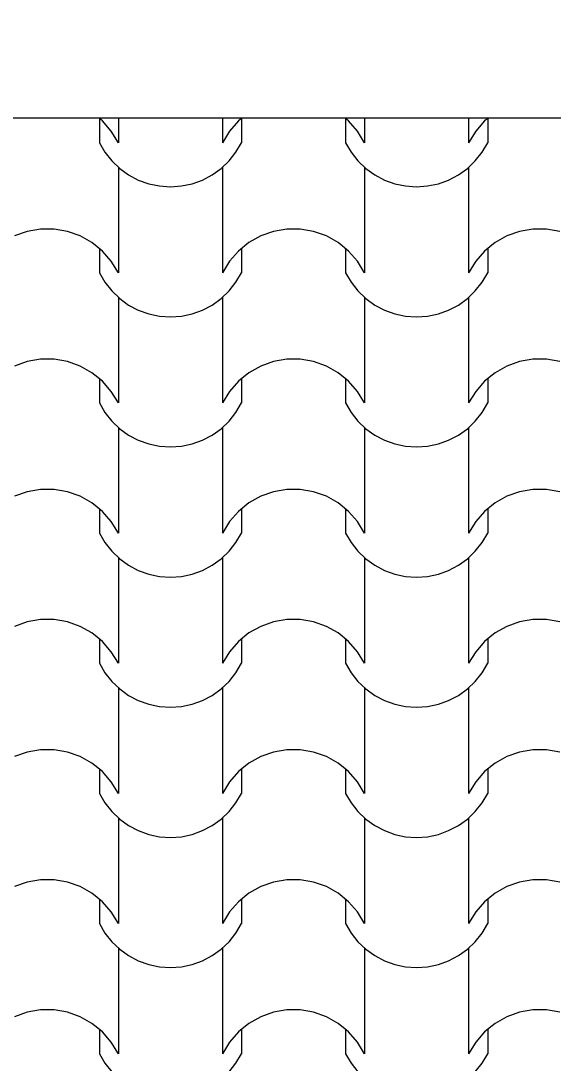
# Model space of a CAD drawing. Header units: millimetres. Extents: x 318905 to 439572, y -5133 to 105868.
# Drawn here: x 363250 to 363865, y 6543 to 7747 of the extents above; entities that cross this region are included whole.
import ezdxf

# ---------------------------------------------------------------- set-up
doc = ezdxf.new("R2010")
doc.units = ezdxf.units.MM
doc.header["$MEASUREMENT"] = 0
for name, color, linetype, lineweight in [('0_Stylo_No__98', 154, 'Continuous', 0), ('2D -  Dessin général_Stylo_No__1', 7, 'Continuous', 5), ('OMBRES_Stylo_No__1', 7, 'Continuous', 5)]:
    doc.layers.add(name, color=color, linetype=linetype, lineweight=lineweight)
doc.layers.add('OMBRES_Stylo_No__82', color=7, linetype='Continuous', lineweight=13, true_color=0xaaaaaa)
doc.styles.add('STYLE_GENERE_3', font='')
doc.styles.get('STYLE_GENERE_3').set_extended_font_data('Arial')
doc.dimstyles.new('STYLE_GENERE__1', dxfattribs={"dimtxt": 200, "dimasz": 142.5, "dimexe": 0.18, "dimexo": 500, "dimgap": 0.09, "dimtad": 0, "dimtih": 1, "dimtoh": 1, "dimlfac": 0.001, "dimzin": 0, "dimdsep": 46, "dimtxsty": 'STYLE_GENERE_3', "dimblk": 'ARROWHEAD_6', "dimblk1": 'ARROWHEAD_6', "dimblk2": 'ARROWHEAD_6', "dimcen": 0.09, "dimclrd": 154, "dimclre": 154, "dimclrt": 154, "dimazin": 0, "dimtfac": 1, "dimtdec": 4, "dimtmove": 0, "dimatfit": 3, "dimfxl": 0, "dimtolj": 1, "dimtzin": 0, "dimarcsym": 0})

# ---------------------------------------------------------------- blocks, each defined once
blk = doc.blocks.new('*X107')
at = {"layer": 'OMBRES_Stylo_No__82', "linetype": 'Continuous'}
for p, q in [((363344.7, 7631.3), (363340.7, 7634.5)), ((363341.1, 7634.2), (363341.1, 7606.2)), ((363363.1, 7634.5), (363363.1, 7606.2)), ((363483.3, 7634.5), (363483.3, 7606.2)), ((363505.7, 7634.5), (363501.7, 7631.3)), ((363505.3, 7634.2), (363505.3, 7606.2)), ((363629.1, 7631.3), (363625.2, 7634.5)), ((363625.6, 7634.2), (363625.6, 7606.2)), ((363647.6, 7634.5), (363647.6, 7606.2)), ((363767.8, 7634.5), (363767.8, 7606.2)), ((363790.2, 7634.5), (363786.2, 7631.3)), ((363789.8, 7634.2), (363789.8, 7606.2)), ((363354.9, 7619.5), (363344.7, 7631.3)), ((363501.7, 7631.3), (363491.5, 7619.5)), ((363639.4, 7619.5), (363629.1, 7631.3)), ((363786.2, 7631.3), (363775.9, 7619.5)), ((363363.1, 7606.2), (363354.9, 7619.5)), ((363491.5, 7619.5), (363483.3, 7606.2)), ((363647.6, 7606.2), (363639.4, 7619.5)), ((363775.9, 7619.5), (363767.8, 7606.2)), ((363341.1, 7606.2), (363347.5, 7595.2)), ((363498.9, 7595.2), (363505.3, 7606.2)), ((363625.6, 7606.2), (363632, 7595.2)), ((363783.4, 7595.2), (363789.8, 7606.2)), ((363347.5, 7595.2), (363355.4, 7585.3)), ((363491, 7585.3), (363498.9, 7595.2)), ((363632, 7595.2), (363639.9, 7585.3)), ((363775.5, 7585.3), (363783.4, 7595.2)), ((363355.4, 7585.3), (363364.6, 7576.5)), ((363363.1, 7577.8), (363363.1, 7516.8)), ((363364.6, 7576.5), (363374.9, 7569.1)), ((363471.5, 7569.1), (363481.8, 7576.5)), ((363481.8, 7576.5), (363491, 7585.3)), ((363483.3, 7577.8), (363483.3, 7516.8)), ((363639.9, 7585.3), (363649.1, 7576.5)), ((363647.6, 7577.8), (363647.6, 7516.8)), ((363649.1, 7576.5), (363659.4, 7569.1)), ((363756, 7569.1), (363766.3, 7576.5)), ((363766.3, 7576.5), (363775.5, 7585.3)), ((363767.8, 7577.8), (363767.8, 7516.8)), ((363374.9, 7569.1), (363386.1, 7563.1)), ((363386.1, 7563.1), (363398.1, 7558.8)), ((363448.3, 7558.8), (363460.3, 7563.1)), ((363460.3, 7563.1), (363471.5, 7569.1)), ((363659.4, 7569.1), (363670.6, 7563.1)), ((363670.6, 7563.1), (363682.6, 7558.8)), ((363732.8, 7558.8), (363744.7, 7563.1)), ((363744.7, 7563.1), (363756, 7569.1)), ((363398.1, 7558.8), (363410.5, 7556.2)), ((363410.5, 7556.2), (363423.2, 7555.3)), ((363423.2, 7555.3), (363435.9, 7556.2)), ((363435.9, 7556.2), (363448.3, 7558.8)), ((363682.6, 7558.8), (363695, 7556.2)), ((363695, 7556.2), (363707.7, 7555.3)), ((363707.7, 7555.3), (363720.4, 7556.2)), ((363720.4, 7556.2), (363732.8, 7558.8)), ((363363.1, 7516.8), (363363.1, 7455.8)), ((363483.3, 7516.8), (363483.3, 7455.8)), ((363647.6, 7516.8), (363647.6, 7455.8)), ((363767.8, 7516.8), (363767.8, 7455.8)), ((363257.7, 7503.7), (363243, 7498.5)), ((363273.1, 7506.3), (363257.7, 7503.7)), ((363281, 7506.3), (363273.1, 7506.3)), ((363288.8, 7506.3), (363281, 7506.3)), ((363304.2, 7503.7), (363288.8, 7506.3)), ((363318.9, 7498.5), (363304.2, 7503.7)), ((363542.2, 7503.7), (363527.5, 7498.5)), ((363557.6, 7506.3), (363542.2, 7503.7)), ((363565.4, 7506.3), (363557.6, 7506.3)), ((363573.3, 7506.3), (363565.4, 7506.3)), ((363588.7, 7503.7), (363573.3, 7506.3)), ((363603.4, 7498.5), (363588.7, 7503.7)), ((363826.7, 7503.7), (363812, 7498.5)), ((363842.1, 7506.3), (363826.7, 7503.7)), ((363849.9, 7506.3), (363842.1, 7506.3)), ((363857.7, 7506.3), (363849.9, 7506.3)), ((363873.1, 7503.7), (363857.7, 7506.3)), ((363332.5, 7490.8), (363318.9, 7498.5)), ((363344.7, 7481), (363332.5, 7490.8)), ((363513.9, 7490.8), (363501.7, 7481)), ((363527.5, 7498.5), (363513.9, 7490.8)), ((363617, 7490.8), (363603.4, 7498.5)), ((363629.1, 7481), (363617, 7490.8)), ((363798.3, 7490.8), (363786.2, 7481)), ((363812, 7498.5), (363798.3, 7490.8)), ((363341.1, 7483.9), (363341.1, 7455.8)), ((363354.9, 7469.2), (363344.7, 7481)), ((363501.7, 7481), (363491.5, 7469.2)), ((363505.3, 7483.9), (363505.3, 7455.8)), ((363625.6, 7483.9), (363625.6, 7455.8)), ((363639.4, 7469.2), (363629.1, 7481)), ((363786.2, 7481), (363775.9, 7469.2)), ((363789.8, 7483.9), (363789.8, 7455.8)), ((363363.1, 7455.8), (363354.9, 7469.2)), ((363491.5, 7469.2), (363483.3, 7455.8)), ((363647.6, 7455.8), (363639.4, 7469.2)), ((363775.9, 7469.2), (363767.8, 7455.8)), ((363341.1, 7455.8), (363347.5, 7444.9)), ((363498.9, 7444.9), (363505.3, 7455.8)), ((363625.6, 7455.8), (363632, 7444.9)), ((363783.4, 7444.9), (363789.8, 7455.8)), ((363347.5, 7444.9), (363355.4, 7434.9)), ((363491, 7434.9), (363498.9, 7444.9)), ((363632, 7444.9), (363639.9, 7434.9)), ((363775.5, 7434.9), (363783.4, 7444.9)), ((363355.4, 7434.9), (363364.6, 7426.2)), ((363481.8, 7426.2), (363491, 7434.9)), ((363639.9, 7434.9), (363649.1, 7426.2)), ((363766.3, 7426.2), (363775.5, 7434.9)), ((363363.1, 7427.4), (363363.1, 7366.5)), ((363364.6, 7426.2), (363374.9, 7418.7)), ((363374.9, 7418.7), (363386.1, 7412.8)), ((363460.3, 7412.8), (363471.5, 7418.7)), ((363471.5, 7418.7), (363481.8, 7426.2)), ((363483.3, 7427.4), (363483.3, 7366.5)), ((363647.6, 7427.4), (363647.6, 7366.5)), ((363649.1, 7426.2), (363659.4, 7418.7)), ((363659.4, 7418.7), (363670.6, 7412.8)), ((363744.7, 7412.8), (363756, 7418.7)), ((363756, 7418.7), (363766.3, 7426.2)), ((363767.8, 7427.4), (363767.8, 7366.5)), ((363386.1, 7412.8), (363398.1, 7408.5)), ((363398.1, 7408.5), (363410.5, 7405.9)), ((363410.5, 7405.9), (363423.2, 7405)), ((363423.2, 7405), (363435.9, 7405.9)), ((363435.9, 7405.9), (363448.3, 7408.5)), ((363448.3, 7408.5), (363460.3, 7412.8)), ((363670.6, 7412.8), (363682.6, 7408.5)), ((363682.6, 7408.5), (363695, 7405.9)), ((363695, 7405.9), (363707.7, 7405)), ((363707.7, 7405), (363720.4, 7405.9)), ((363720.4, 7405.9), (363732.8, 7408.5)), ((363732.8, 7408.5), (363744.7, 7412.8)), ((363363.1, 7366.5), (363363.1, 7305.5)), ((363483.3, 7366.5), (363483.3, 7305.5)), ((363647.6, 7366.5), (363647.6, 7305.5)), ((363767.8, 7366.5), (363767.8, 7305.5)), ((363257.7, 7353.4), (363243, 7348.1)), ((363273.1, 7356), (363257.7, 7353.4)), ((363281, 7356), (363273.1, 7356)), ((363288.8, 7356), (363281, 7356)), ((363304.2, 7353.4), (363288.8, 7356)), ((363318.9, 7348.1), (363304.2, 7353.4)), ((363332.5, 7340.5), (363318.9, 7348.1)), ((363527.5, 7348.1), (363513.9, 7340.5)), ((363542.2, 7353.4), (363527.5, 7348.1)), ((363557.6, 7356), (363542.2, 7353.4)), ((363565.4, 7356), (363557.6, 7356)), ((363573.3, 7356), (363565.4, 7356)), ((363588.7, 7353.4), (363573.3, 7356)), ((363603.4, 7348.1), (363588.7, 7353.4)), ((363617, 7340.5), (363603.4, 7348.1)), ((363812, 7348.1), (363798.3, 7340.5)), ((363826.7, 7353.4), (363812, 7348.1)), ((363842.1, 7356), (363826.7, 7353.4)), ((363849.9, 7356), (363842.1, 7356)), ((363857.7, 7356), (363849.9, 7356)), ((363873.1, 7353.4), (363857.7, 7356)), ((363344.7, 7330.6), (363332.5, 7340.5)), ((363341.1, 7333.5), (363341.1, 7305.5)), ((363513.9, 7340.5), (363501.7, 7330.6)), ((363505.3, 7333.5), (363505.3, 7305.5)), ((363629.1, 7330.6), (363617, 7340.5)), ((363625.6, 7333.5), (363625.6, 7305.5)), ((363798.3, 7340.5), (363786.2, 7330.6)), ((363789.8, 7333.5), (363789.8, 7305.5)), ((363354.9, 7318.8), (363344.7, 7330.6)), ((363501.7, 7330.6), (363491.5, 7318.8)), ((363639.4, 7318.8), (363629.1, 7330.6)), ((363786.2, 7330.6), (363775.9, 7318.8)), ((363363.1, 7305.5), (363354.9, 7318.8)), ((363491.5, 7318.8), (363483.3, 7305.5)), ((363647.6, 7305.5), (363639.4, 7318.8)), ((363775.9, 7318.8), (363767.8, 7305.5)), ((363341.1, 7305.5), (363347.5, 7294.5)), ((363498.9, 7294.5), (363505.3, 7305.5)), ((363625.6, 7305.5), (363632, 7294.5)), ((363783.4, 7294.5), (363789.8, 7305.5)), ((363347.5, 7294.5), (363355.4, 7284.6)), ((363491, 7284.6), (363498.9, 7294.5)), ((363632, 7294.5), (363639.9, 7284.6)), ((363775.5, 7284.6), (363783.4, 7294.5)), ((363355.4, 7284.6), (363364.6, 7275.8)), ((363363.1, 7277.1), (363363.1, 7216.1)), ((363364.6, 7275.8), (363374.9, 7268.4)), ((363471.5, 7268.4), (363481.8, 7275.8)), ((363481.8, 7275.8), (363491, 7284.6)), ((363483.3, 7277.1), (363483.3, 7216.1)), ((363639.9, 7284.6), (363649.1, 7275.8)), ((363647.6, 7277.1), (363647.6, 7216.1)), ((363649.1, 7275.8), (363659.4, 7268.4)), ((363756, 7268.4), (363766.3, 7275.8)), ((363766.3, 7275.8), (363775.5, 7284.6)), ((363767.8, 7277.1), (363767.8, 7216.1)), ((363374.9, 7268.4), (363386.1, 7262.5)), ((363386.1, 7262.5), (363398.1, 7258.2)), ((363448.3, 7258.2), (363460.3, 7262.5)), ((363460.3, 7262.5), (363471.5, 7268.4)), ((363659.4, 7268.4), (363670.6, 7262.5)), ((363670.6, 7262.5), (363682.6, 7258.2)), ((363732.8, 7258.2), (363744.7, 7262.5)), ((363744.7, 7262.5), (363756, 7268.4)), ((363398.1, 7258.2), (363410.5, 7255.5)), ((363410.5, 7255.5), (363423.2, 7254.7)), ((363423.2, 7254.7), (363435.9, 7255.5)), ((363435.9, 7255.5), (363448.3, 7258.2)), ((363682.6, 7258.2), (363695, 7255.5)), ((363695, 7255.5), (363707.7, 7254.7)), ((363707.7, 7254.7), (363720.4, 7255.5)), ((363720.4, 7255.5), (363732.8, 7258.2)), ((363363.1, 7216.1), (363363.1, 7155.2)), ((363483.3, 7216.1), (363483.3, 7155.2)), ((363647.6, 7216.1), (363647.6, 7155.2)), ((363767.8, 7216.1), (363767.8, 7155.2)), ((363257.7, 7203), (363243, 7197.8)), ((363273.1, 7205.7), (363257.7, 7203)), ((363281, 7205.7), (363273.1, 7205.7)), ((363288.8, 7205.7), (363281, 7205.7)), ((363304.2, 7203), (363288.8, 7205.7)), ((363318.9, 7197.8), (363304.2, 7203)), ((363542.2, 7203), (363527.5, 7197.8)), ((363557.6, 7205.7), (363542.2, 7203)), ((363565.4, 7205.7), (363557.6, 7205.7)), ((363573.3, 7205.7), (363565.4, 7205.7)), ((363588.7, 7203), (363573.3, 7205.7)), ((363603.4, 7197.8), (363588.7, 7203)), ((363826.7, 7203), (363812, 7197.8)), ((363842.1, 7205.7), (363826.7, 7203)), ((363849.9, 7205.7), (363842.1, 7205.7)), ((363857.7, 7205.7), (363849.9, 7205.7)), ((363873.1, 7203), (363857.7, 7205.7)), ((363332.5, 7190.1), (363318.9, 7197.8)), ((363344.7, 7180.3), (363332.5, 7190.1)), ((363513.9, 7190.1), (363501.7, 7180.3)), ((363527.5, 7197.8), (363513.9, 7190.1)), ((363617, 7190.1), (363603.4, 7197.8)), ((363629.1, 7180.3), (363617, 7190.1)), ((363798.3, 7190.1), (363786.2, 7180.3)), ((363812, 7197.8), (363798.3, 7190.1)), ((363341.1, 7183.2), (363341.1, 7155.2)), ((363354.9, 7168.5), (363344.7, 7180.3)), ((363501.7, 7180.3), (363491.5, 7168.5)), ((363505.3, 7183.2), (363505.3, 7155.2)), ((363625.6, 7183.2), (363625.6, 7155.2)), ((363639.4, 7168.5), (363629.1, 7180.3)), ((363786.2, 7180.3), (363775.9, 7168.5)), ((363789.8, 7183.2), (363789.8, 7155.2)), ((363363.1, 7155.2), (363354.9, 7168.5)), ((363491.5, 7168.5), (363483.3, 7155.2)), ((363647.6, 7155.2), (363639.4, 7168.5)), ((363775.9, 7168.5), (363767.8, 7155.2)), ((363341.1, 7155.2), (363347.5, 7144.2)), ((363498.9, 7144.2), (363505.3, 7155.2)), ((363625.6, 7155.2), (363632, 7144.2)), ((363783.4, 7144.2), (363789.8, 7155.2)), ((363347.5, 7144.2), (363355.4, 7134.3)), ((363491, 7134.3), (363498.9, 7144.2)), ((363632, 7144.2), (363639.9, 7134.3)), ((363775.5, 7134.3), (363783.4, 7144.2)), ((363355.4, 7134.3), (363364.6, 7125.5)), ((363481.8, 7125.5), (363491, 7134.3)), ((363639.9, 7134.3), (363649.1, 7125.5)), ((363766.3, 7125.5), (363775.5, 7134.3)), ((363363.1, 7126.8), (363363.1, 7065.8)), ((363364.6, 7125.5), (363374.9, 7118.1)), ((363374.9, 7118.1), (363386.1, 7112.1)), ((363460.3, 7112.1), (363471.5, 7118.1)), ((363471.5, 7118.1), (363481.8, 7125.5)), ((363483.3, 7126.8), (363483.3, 7065.8)), ((363647.6, 7126.8), (363647.6, 7065.8)), ((363649.1, 7125.5), (363659.4, 7118.1)), ((363659.4, 7118.1), (363670.6, 7112.1)), ((363744.7, 7112.1), (363756, 7118.1)), ((363756, 7118.1), (363766.3, 7125.5)), ((363767.8, 7126.8), (363767.8, 7065.8)), ((363386.1, 7112.1), (363398.1, 7107.8)), ((363398.1, 7107.8), (363410.5, 7105.2)), ((363410.5, 7105.2), (363423.2, 7104.3)), ((363423.2, 7104.3), (363435.9, 7105.2)), ((363435.9, 7105.2), (363448.3, 7107.8)), ((363448.3, 7107.8), (363460.3, 7112.1)), ((363670.6, 7112.1), (363682.6, 7107.8)), ((363682.6, 7107.8), (363695, 7105.2)), ((363695, 7105.2), (363707.7, 7104.3)), ((363707.7, 7104.3), (363720.4, 7105.2)), ((363720.4, 7105.2), (363732.8, 7107.8)), ((363732.8, 7107.8), (363744.7, 7112.1)), ((363363.1, 7065.8), (363363.1, 7004.8)), ((363483.3, 7065.8), (363483.3, 7004.8)), ((363647.6, 7065.8), (363647.6, 7004.8)), ((363767.8, 7065.8), (363767.8, 7004.8)), ((363257.7, 7052.7), (363243, 7047.4)), ((363273.1, 7055.3), (363257.7, 7052.7)), ((363281, 7055.3), (363273.1, 7055.3)), ((363288.8, 7055.3), (363281, 7055.3)), ((363304.2, 7052.7), (363288.8, 7055.3)), ((363318.9, 7047.4), (363304.2, 7052.7)), ((363332.5, 7039.8), (363318.9, 7047.4)), ((363527.5, 7047.4), (363513.9, 7039.8)), ((363542.2, 7052.7), (363527.5, 7047.4)), ((363557.6, 7055.3), (363542.2, 7052.7)), ((363565.4, 7055.3), (363557.6, 7055.3)), ((363573.3, 7055.3), (363565.4, 7055.3)), ((363588.7, 7052.7), (363573.3, 7055.3)), ((363603.4, 7047.4), (363588.7, 7052.7)), ((363617, 7039.8), (363603.4, 7047.4)), ((363812, 7047.4), (363798.3, 7039.8)), ((363826.7, 7052.7), (363812, 7047.4)), ((363842.1, 7055.3), (363826.7, 7052.7)), ((363849.9, 7055.3), (363842.1, 7055.3)), ((363857.7, 7055.3), (363849.9, 7055.3)), ((363873.1, 7052.7), (363857.7, 7055.3)), ((363344.7, 7029.9), (363332.5, 7039.8)), ((363341.1, 7032.9), (363341.1, 7004.8)), ((363513.9, 7039.8), (363501.7, 7029.9)), ((363505.3, 7032.9), (363505.3, 7004.8)), ((363629.1, 7029.9), (363617, 7039.8)), ((363625.6, 7032.9), (363625.6, 7004.8)), ((363798.3, 7039.8), (363786.2, 7029.9)), ((363789.8, 7032.9), (363789.8, 7004.8)), ((363354.9, 7018.2), (363344.7, 7029.9)), ((363501.7, 7029.9), (363491.5, 7018.2)), ((363639.4, 7018.2), (363629.1, 7029.9)), ((363786.2, 7029.9), (363775.9, 7018.2)), ((363363.1, 7004.8), (363354.9, 7018.2)), ((363491.5, 7018.2), (363483.3, 7004.8)), ((363647.6, 7004.8), (363639.4, 7018.2)), ((363775.9, 7018.2), (363767.8, 7004.8)), ((363341.1, 7004.8), (363347.5, 6993.9)), ((363498.9, 6993.9), (363505.3, 7004.8)), ((363625.6, 7004.8), (363632, 6993.9)), ((363783.4, 6993.9), (363789.8, 7004.8)), ((363347.5, 6993.9), (363355.4, 6983.9)), ((363355.4, 6983.9), (363364.6, 6975.1)), ((363481.8, 6975.1), (363491, 6983.9)), ((363491, 6983.9), (363498.9, 6993.9)), ((363632, 6993.9), (363639.9, 6983.9)), ((363639.9, 6983.9), (363649.1, 6975.1)), ((363766.3, 6975.1), (363775.5, 6983.9)), ((363775.5, 6983.9), (363783.4, 6993.9)), ((363363.1, 6976.4), (363363.1, 6915.5)), ((363364.6, 6975.1), (363374.9, 6967.7)), ((363471.5, 6967.7), (363481.8, 6975.1)), ((363483.3, 6976.4), (363483.3, 6915.5)), ((363647.6, 6976.4), (363647.6, 6915.5)), ((363649.1, 6975.1), (363659.4, 6967.7)), ((363756, 6967.7), (363766.3, 6975.1)), ((363767.8, 6976.4), (363767.8, 6915.5)), ((363374.9, 6967.7), (363386.1, 6961.8)), ((363386.1, 6961.8), (363398.1, 6957.5)), ((363448.3, 6957.5), (363460.3, 6961.8)), ((363460.3, 6961.8), (363471.5, 6967.7)), ((363659.4, 6967.7), (363670.6, 6961.8)), ((363670.6, 6961.8), (363682.6, 6957.5)), ((363732.8, 6957.5), (363744.7, 6961.8)), ((363744.7, 6961.8), (363756, 6967.7)), ((363398.1, 6957.5), (363410.5, 6954.9)), ((363410.5, 6954.9), (363423.2, 6954)), ((363423.2, 6954), (363435.9, 6954.9)), ((363435.9, 6954.9), (363448.3, 6957.5)), ((363682.6, 6957.5), (363695, 6954.9)), ((363695, 6954.9), (363707.7, 6954)), ((363707.7, 6954), (363720.4, 6954.9)), ((363720.4, 6954.9), (363732.8, 6957.5)), ((363363.1, 6915.5), (363363.1, 6854.5)), ((363483.3, 6915.5), (363483.3, 6854.5)), ((363647.6, 6915.5), (363647.6, 6854.5)), ((363767.8, 6915.5), (363767.8, 6854.5)), ((363257.7, 6902.3), (363243, 6897.1)), ((363273.1, 6905), (363257.7, 6902.3)), ((363281, 6905), (363273.1, 6905)), ((363288.8, 6905), (363281, 6905)), ((363304.2, 6902.3), (363288.8, 6905)), ((363318.9, 6897.1), (363304.2, 6902.3)), ((363542.2, 6902.3), (363527.5, 6897.1)), ((363557.6, 6905), (363542.2, 6902.3)), ((363565.4, 6905), (363557.6, 6905)), ((363573.3, 6905), (363565.4, 6905)), ((363588.7, 6902.3), (363573.3, 6905)), ((363603.4, 6897.1), (363588.7, 6902.3)), ((363826.7, 6902.3), (363812, 6897.1)), ((363842.1, 6905), (363826.7, 6902.3)), ((363849.9, 6905), (363842.1, 6905)), ((363857.7, 6905), (363849.9, 6905)), ((363873.1, 6902.3), (363857.7, 6905)), ((363332.5, 6889.5), (363318.9, 6897.1)), ((363344.7, 6879.6), (363332.5, 6889.5)), ((363513.9, 6889.5), (363501.7, 6879.6)), ((363527.5, 6897.1), (363513.9, 6889.5)), ((363617, 6889.5), (363603.4, 6897.1)), ((363629.1, 6879.6), (363617, 6889.5)), ((363798.3, 6889.5), (363786.2, 6879.6)), ((363812, 6897.1), (363798.3, 6889.5)), ((363341.1, 6882.5), (363341.1, 6854.5)), ((363354.9, 6867.8), (363344.7, 6879.6)), ((363501.7, 6879.6), (363491.5, 6867.8)), ((363505.3, 6882.5), (363505.3, 6854.5)), ((363625.6, 6882.5), (363625.6, 6854.5)), ((363639.4, 6867.8), (363629.1, 6879.6)), ((363786.2, 6879.6), (363775.9, 6867.8)), ((363789.8, 6882.5), (363789.8, 6854.5)), ((363363.1, 6854.5), (363354.9, 6867.8)), ((363491.5, 6867.8), (363483.3, 6854.5)), ((363647.6, 6854.5), (363639.4, 6867.8)), ((363775.9, 6867.8), (363767.8, 6854.5)), ((363341.1, 6854.5), (363347.5, 6843.5)), ((363498.9, 6843.5), (363505.3, 6854.5)), ((363625.6, 6854.5), (363632, 6843.5)), ((363783.4, 6843.5), (363789.8, 6854.5)), ((363347.5, 6843.5), (363355.4, 6833.6)), ((363491, 6833.6), (363498.9, 6843.5)), ((363632, 6843.5), (363639.9, 6833.6)), ((363775.5, 6833.6), (363783.4, 6843.5)), ((363355.4, 6833.6), (363364.6, 6824.8)), ((363481.8, 6824.8), (363491, 6833.6)), ((363639.9, 6833.6), (363649.1, 6824.8)), ((363766.3, 6824.8), (363775.5, 6833.6)), ((363363.1, 6826.1), (363363.1, 6765.1)), ((363364.6, 6824.8), (363374.9, 6817.4)), ((363374.9, 6817.4), (363386.1, 6811.5)), ((363460.3, 6811.5), (363471.5, 6817.4)), ((363471.5, 6817.4), (363481.8, 6824.8)), ((363483.3, 6826.1), (363483.3, 6765.1)), ((363647.6, 6826.1), (363647.6, 6765.1)), ((363649.1, 6824.8), (363659.4, 6817.4)), ((363659.4, 6817.4), (363670.6, 6811.5)), ((363744.7, 6811.5), (363756, 6817.4)), ((363756, 6817.4), (363766.3, 6824.8)), ((363767.8, 6826.1), (363767.8, 6765.1)), ((363386.1, 6811.5), (363398.1, 6807.2)), ((363398.1, 6807.2), (363410.5, 6804.5)), ((363410.5, 6804.5), (363423.2, 6803.7)), ((363423.2, 6803.7), (363435.9, 6804.5)), ((363435.9, 6804.5), (363448.3, 6807.2)), ((363448.3, 6807.2), (363460.3, 6811.5)), ((363670.6, 6811.5), (363682.6, 6807.2)), ((363682.6, 6807.2), (363695, 6804.5)), ((363695, 6804.5), (363707.7, 6803.7)), ((363707.7, 6803.7), (363720.4, 6804.5)), ((363720.4, 6804.5), (363732.8, 6807.2)), ((363732.8, 6807.2), (363744.7, 6811.5)), ((363363.1, 6765.1), (363363.1, 6704.2)), ((363483.3, 6765.1), (363483.3, 6704.2)), ((363647.6, 6765.1), (363647.6, 6704.2)), ((363767.8, 6765.1), (363767.8, 6704.2)), ((363257.7, 6752), (363243, 6746.8)), ((363273.1, 6754.7), (363257.7, 6752)), ((363281, 6754.7), (363273.1, 6754.7)), ((363288.8, 6754.7), (363281, 6754.7)), ((363304.2, 6752), (363288.8, 6754.7)), ((363318.9, 6746.8), (363304.2, 6752)), ((363332.5, 6739.1), (363318.9, 6746.8)), ((363527.5, 6746.8), (363513.9, 6739.1)), ((363542.2, 6752), (363527.5, 6746.8)), ((363557.6, 6754.7), (363542.2, 6752)), ((363565.4, 6754.7), (363557.6, 6754.7)), ((363573.3, 6754.7), (363565.4, 6754.7)), ((363588.7, 6752), (363573.3, 6754.7)), ((363603.4, 6746.8), (363588.7, 6752)), ((363617, 6739.1), (363603.4, 6746.8)), ((363812, 6746.8), (363798.3, 6739.1)), ((363826.7, 6752), (363812, 6746.8)), ((363842.1, 6754.7), (363826.7, 6752)), ((363849.9, 6754.7), (363842.1, 6754.7)), ((363857.7, 6754.7), (363849.9, 6754.7)), ((363873.1, 6752), (363857.7, 6754.7)), ((363344.7, 6729.3), (363332.5, 6739.1)), ((363341.1, 6732.2), (363341.1, 6704.2)), ((363513.9, 6739.1), (363501.7, 6729.3)), ((363505.3, 6732.2), (363505.3, 6704.2)), ((363629.1, 6729.3), (363617, 6739.1)), ((363625.6, 6732.2), (363625.6, 6704.2)), ((363798.3, 6739.1), (363786.2, 6729.3)), ((363789.8, 6732.2), (363789.8, 6704.2)), ((363354.9, 6717.5), (363344.7, 6729.3)), ((363501.7, 6729.3), (363491.5, 6717.5)), ((363639.4, 6717.5), (363629.1, 6729.3)), ((363786.2, 6729.3), (363775.9, 6717.5)), ((363363.1, 6704.2), (363354.9, 6717.5)), ((363491.5, 6717.5), (363483.3, 6704.2)), ((363647.6, 6704.2), (363639.4, 6717.5)), ((363775.9, 6717.5), (363767.8, 6704.2)), ((363341.1, 6704.2), (363347.5, 6693.2)), ((363498.9, 6693.2), (363505.3, 6704.2)), ((363625.6, 6704.2), (363632, 6693.2)), ((363783.4, 6693.2), (363789.8, 6704.2)), ((363347.5, 6693.2), (363355.4, 6683.2)), ((363355.4, 6683.2), (363364.6, 6674.5)), ((363481.8, 6674.5), (363491, 6683.2)), ((363491, 6683.2), (363498.9, 6693.2)), ((363632, 6693.2), (363639.9, 6683.2)), ((363639.9, 6683.2), (363649.1, 6674.5)), ((363766.3, 6674.5), (363775.5, 6683.2)), ((363775.5, 6683.2), (363783.4, 6693.2)), ((363363.1, 6675.8), (363363.1, 6614.8)), ((363364.6, 6674.5), (363374.9, 6667.1)), ((363471.5, 6667.1), (363481.8, 6674.5)), ((363483.3, 6675.8), (363483.3, 6614.8)), ((363647.6, 6675.8), (363647.6, 6614.8)), ((363649.1, 6674.5), (363659.4, 6667.1)), ((363756, 6667.1), (363766.3, 6674.5)), ((363767.8, 6675.8), (363767.8, 6614.8)), ((363374.9, 6667.1), (363386.1, 6661.1)), ((363386.1, 6661.1), (363398.1, 6656.8)), ((363448.3, 6656.8), (363460.3, 6661.1)), ((363460.3, 6661.1), (363471.5, 6667.1)), ((363659.4, 6667.1), (363670.6, 6661.1)), ((363670.6, 6661.1), (363682.6, 6656.8)), ((363732.8, 6656.8), (363744.7, 6661.1)), ((363744.7, 6661.1), (363756, 6667.1)), ((363398.1, 6656.8), (363410.5, 6654.2)), ((363410.5, 6654.2), (363423.2, 6653.3)), ((363423.2, 6653.3), (363435.9, 6654.2)), ((363435.9, 6654.2), (363448.3, 6656.8)), ((363682.6, 6656.8), (363695, 6654.2)), ((363695, 6654.2), (363707.7, 6653.3)), ((363707.7, 6653.3), (363720.4, 6654.2)), ((363720.4, 6654.2), (363732.8, 6656.8)), ((363363.1, 6614.8), (363363.1, 6553.8)), ((363483.3, 6614.8), (363483.3, 6553.8)), ((363647.6, 6614.8), (363647.6, 6553.8)), ((363767.8, 6614.8), (363767.8, 6553.8)), ((363257.7, 6601.7), (363243, 6596.4)), ((363273.1, 6604.3), (363257.7, 6601.7)), ((363281, 6604.3), (363273.1, 6604.3)), ((363288.8, 6604.3), (363281, 6604.3)), ((363304.2, 6601.7), (363288.8, 6604.3)), ((363318.9, 6596.4), (363304.2, 6601.7)), ((363542.2, 6601.7), (363527.5, 6596.4)), ((363557.6, 6604.3), (363542.2, 6601.7)), ((363565.4, 6604.3), (363557.6, 6604.3)), ((363573.3, 6604.3), (363565.4, 6604.3)), ((363588.7, 6601.7), (363573.3, 6604.3)), ((363603.4, 6596.4), (363588.7, 6601.7)), ((363826.7, 6601.7), (363812, 6596.4)), ((363842.1, 6604.3), (363826.7, 6601.7)), ((363849.9, 6604.3), (363842.1, 6604.3)), ((363857.7, 6604.3), (363849.9, 6604.3)), ((363873.1, 6601.7), (363857.7, 6604.3)), ((363332.5, 6588.8), (363318.9, 6596.4)), ((363344.7, 6578.9), (363332.5, 6588.8)), ((363513.9, 6588.8), (363501.7, 6578.9)), ((363527.5, 6596.4), (363513.9, 6588.8)), ((363617, 6588.8), (363603.4, 6596.4)), ((363629.1, 6578.9), (363617, 6588.8)), ((363798.3, 6588.8), (363786.2, 6578.9)), ((363812, 6596.4), (363798.3, 6588.8)), ((363341.1, 6581.8), (363341.1, 6553.8)), ((363354.9, 6567.2), (363344.7, 6578.9)), ((363501.7, 6578.9), (363491.5, 6567.2)), ((363505.3, 6581.8), (363505.3, 6553.8)), ((363625.6, 6581.8), (363625.6, 6553.8)), ((363639.4, 6567.2), (363629.1, 6578.9)), ((363786.2, 6578.9), (363775.9, 6567.2)), ((363789.8, 6581.8), (363789.8, 6553.8)), ((363363.1, 6553.8), (363354.9, 6567.2)), ((363491.5, 6567.2), (363483.3, 6553.8)), ((363647.6, 6553.8), (363639.4, 6567.2)), ((363775.9, 6567.2), (363767.8, 6553.8)), ((363341.1, 6553.8), (363347.5, 6542.9)), ((363498.9, 6542.9), (363505.3, 6553.8)), ((363625.6, 6553.8), (363632, 6542.9)), ((363783.4, 6542.9), (363789.8, 6553.8)), ((363347.5, 6542.9), (363355.4, 6532.9)), ((363491, 6532.9), (363498.9, 6542.9)), ((363632, 6542.9), (363639.9, 6532.9)), ((363775.5, 6532.9), (363783.4, 6542.9))]:
    blk.add_line(p, q, dxfattribs=at)
blk = doc.blocks.new('Hachure_26', base_point=(0, 4000))
at = {"layer": 'OMBRES_Stylo_No__1', "linetype": 'Continuous'}
blk.add_line((369844.5, 7634.5), (361366.4, 7634.5), dxfattribs=at)
at = {"layer": 'OMBRES_Stylo_No__82', "linetype": 'Continuous'}
blk.add_blockref('*X107', (0, 0), dxfattribs=at)
blk = doc.blocks.new('*D124')
at = {"layer": '0_Stylo_No__98', "linetype": 'Continuous'}
for p, q in [((352187.7, 7634.5), (352187.7, 7747)), ((352262.7, 7559.5), (352112.7, 7709.5)), ((352687.7, 7634.5), (352047.1, 7634.5)), ((352187.7, 3678.3), (352187.7, 7634.5)), ((352187.7, -552.4), (352187.7, 3403.7)), ((352112.7, -477.4), (352262.7, -627.4)), ((352328.3, -552.4), (351687.7, -552.4)), ((352187.7, -664.9), (352187.7, -552.4))]:
    blk.add_line(p, q, dxfattribs=at)
at = {"layer": '0_Stylo_No__98', "insert": (351920.8, 3441), "char_height": 200, "attachment_point": 7, "style": 'STYLE_GENERE_3'}
blk.add_mtext('\\A1;{\\pql;\\fArial|b0|i0|c0|p34;8,19}', dxfattribs=at)
blk = doc.blocks.new('ARROWHEAD_6')
at = {"color": 0, "linetype": 'Continuous', "lineweight": 0}
for p, q in [((-0.5, -0.5), (0.5, 0.5)), ((0, 0), (-1, 0))]:
    blk.add_line(p, q, dxfattribs=at)

msp = doc.modelspace()

# ---------------------------------------------------------------- linework, layer by layer
at = {"layer": '2D -  Dessin général_Stylo_No__1', "linetype": 'Continuous'}
msp.add_line((369844.465, 7634.463), (354049.368, 7634.516), dxfattribs=at)

# ---------------------------------------------------------------- block references
at = {"layer": 'OMBRES_Stylo_No__82', "linetype": 'Continuous'}
msp.add_blockref('Hachure_26', (0, 4000), dxfattribs=at)

# ---------------------------------------------------------------- dimensions: what is measured, and where the dimension line sits
at = {"color": 154, "linetype": 'Continuous', "lineweight": 0}
dim = msp.add_linear_dim(base=(352187.679, 7634.463), p1=(352187.679, -552.434), p2=(369844.465, 7634.463), angle=90, dimstyle='STYLE_GENERE__1', dxfattribs=at)
dim.commit()
dim.dimension.update_dxf_attribs({"geometry": '*D124', "text_midpoint": (352215.877, 3541.014), "dimtype": 160})

doc.saveas('drawing.dxf')
